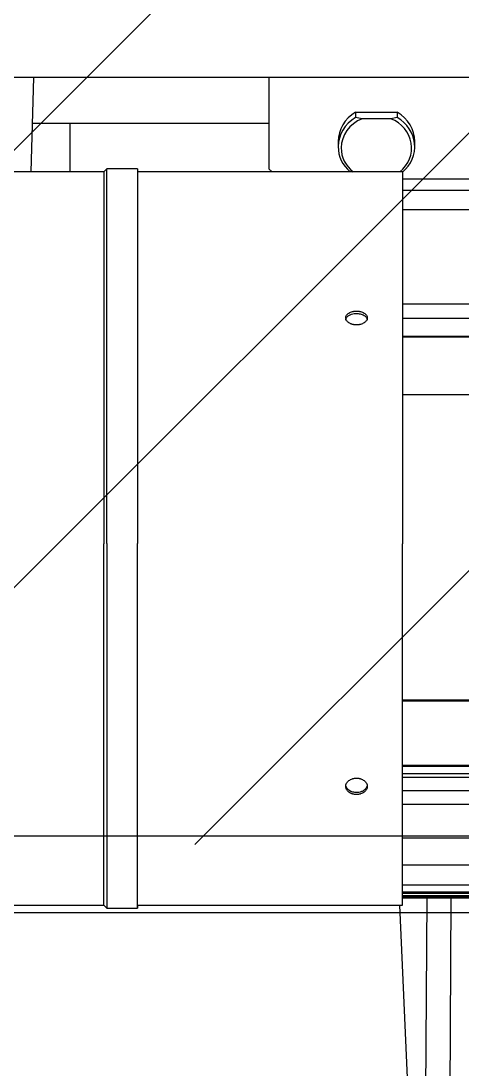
# Model space of a CAD drawing. Extents: x 220580 to 2027826, y -309201 to 71987.
# Drawn here: x 299242 to 299468, y -215669 to -215131 of the extents above; entities that cross this region are included whole.
import ezdxf

# ---------------------------------------------------------------- set-up
doc = ezdxf.new("R2010")
doc.units = 0
for name, color, linetype in [('A-HATCH-1', 252, 'Continuous'), ('A-LIN-V', 9, 'Continuous'), ('EWHS5T6M-1', 7, 'Continuous'), ('EWHS5T6M-3', 7, 'Continuous'), ('FHSGH10105-主梁-06', 7, 'Continuous'), ('零件1^葫芦小车', 7, 'Continuous')]:
    doc.layers.add(name, color=color, linetype=linetype)

# ---------------------------------------------------------------- blocks, each defined once
blk = doc.blocks.new('b234swerwr')
at = {"layer": 'A-HATCH-1'}
h = blk.add_hatch(dxfattribs=at)
h.set_pattern_fill('ANSI31', color=4, scale=100)
h.set_pattern_definition([(45, (174105, -2000), (-112.253202, 112.253202), [])])
h.paths.add_polyline_path([(-1570355.4, 576982.49), (-1562570.65, 576982.49), (-1562570.65, 576107.49), (-1570355.4, 576107.49)])
at = {"color": 4}
blk.add_line((-1568751.8, 576076.31), (-1568751.8, 576074.74), dxfattribs=at)
at = {"layer": 'EWHS5T6M-1', "color": 4, "linetype": 'Continuous'}
blk.add_line((-1568786.37, 576452.63), (-1568786.37, 576477.49), dxfattribs=at)
at = {"layer": 'EWHS5T6M-3', "color": 4, "linetype": 'Continuous'}
for p, q in [((-1568211.23, 576501.06), (-1569125.8, 576501.06)), ((-1568684.23, 576454), (-1568684.23, 576501.06)), ((-1568639.89, 576483.19), (-1568639.89, 576480.54)), ((-1568639.89, 576483.19), (-1568618.57, 576483.19)), ((-1568618.57, 576483.19), (-1568618.57, 576480.54)), ((-1568636.6, 576479.87), (-1568639.89, 576480.54)), ((-1568621.86, 576479.87), (-1568636.6, 576479.87)), ((-1568618.57, 576480.54), (-1568621.86, 576479.87)), ((-1568648.87, 576468.24), (-1568648.87, 576465.58)), ((-1568609.59, 576465.58), (-1568609.59, 576468.24)), ((-1568769.09, 576452.63), (-1568847.34, 576452.63)), ((-1568767.52, 576454.2), (-1568769.09, 576452.63)), ((-1568769.09, 576452.63), (-1568769.09, 576261.84)), ((-1568767.52, 576261.98), (-1568767.52, 576454.2)), ((-1568751.8, 576454.2), (-1568767.52, 576454.2)), ((-1568751.8, 576454.2), (-1568751.8, 576261.98)), ((-1568615.87, 576452.63), (-1568751.8, 576452.63)), ((-1568684.23, 576454), (-1568682.72, 576452.63)), ((-1568615.87, 576452.63), (-1568615.87, 576261.84)), ((-1568317.3, 576448.91), (-1568615.87, 576448.91)), ((-1568317.3, 576443.01), (-1568615.87, 576443.01)), ((-1568317.3, 576433.19), (-1568615.87, 576433.19)), ((-1568317.3, 576384.69), (-1568615.87, 576384.69)), ((-1568317.3, 576377.44), (-1568615.87, 576377.44)), ((-1568615.87, 576368.25), (-1568317.3, 576368.25)), ((-1568317.3, 576367.84), (-1568615.87, 576367.84)), ((-1568615.87, 576338.31), (-1568498.8, 576338.31)), ((-1568769.09, 576076.31), (-1568769.09, 576261.84)), ((-1568767.52, 576261.98), (-1568767.52, 576074.74)), ((-1568751.8, 576074.74), (-1568751.8, 576261.98)), ((-1568615.87, 576076.31), (-1568615.87, 576261.84)), ((-1568615.87, 576181.76), (-1568497.11, 576181.76)), ((-1568615.87, 576181.22), (-1568496.75, 576181.22)), ((-1568615.87, 576148.24), (-1568317.3, 576148.24)), ((-1568615.87, 576147.63), (-1568317.3, 576147.63)), ((-1568317.3, 576143.76), (-1568615.87, 576143.76)), ((-1568317.3, 576141.78), (-1568615.87, 576141.78)), ((-1568317.3, 576135.05), (-1568615.87, 576135.05)), ((-1568615.87, 576128.16), (-1568317.3, 576128.16)), ((-1568615.87, 576110.96), (-1568317.3, 576110.96)), ((-1568615.87, 576097.07), (-1568317.3, 576097.07)), ((-1568615.87, 576086.83), (-1568317.3, 576086.83)), ((-1568615.87, 576083.21), (-1568317.3, 576083.21)), ((-1568615.87, 576082.55), (-1568317.3, 576082.55)), ((-1568615.87, 576081.39), (-1568317.3, 576081.39)), ((-1568615.87, 576080.74), (-1568317.3, 576080.74)), ((-1568615.87, 576080.03), (-1568317.3, 576080.03)), ((-1568615.87, 576076.31), (-1568615.87, 576080.03)), ((-1568615.87, 576080.03), (-1568317.3, 576080.03)), ((-1568847.34, 576076.31), (-1568769.09, 576076.31)), ((-1568847.34, 576076.31), (-1568769.09, 576076.31)), ((-1568769.09, 576076.31), (-1568767.52, 576074.74)), ((-1568769.09, 576076.31), (-1568767.52, 576074.74)), ((-1568767.52, 576074.74), (-1568751.8, 576074.74)), ((-1568767.52, 576074.74), (-1568751.8, 576074.74)), ((-1568751.8, 576076.31), (-1568615.87, 576076.31)), ((-1568751.8, 576076.31), (-1568615.87, 576076.31))]:
    blk.add_line(p, q, dxfattribs=at)
for centre, major_axis, start_param, end_param in [((-1568629.23, 576468.24), (-19.64, 0), 5.285902, 6.283185), ((-1568629.23, 576468.24), (-19.64, 0), 3.141593, 4.138876), ((-1568629.23, 576465.58), (19.64, 0), 2.144309, 3.141593), ((-1568629.23, 576464.92), (18.07, 0), 1.990908, 3.141593), ((-1568629.23, 576464.92), (-18.07, 0), 2.292842, 4.292278), ((-1568629.23, 576465.58), (-19.64, 0), 2.318559, 4.138876), ((-1568629.23, 576465.58), (-19.64, 0), 0, 0.814997), ((-1568629.23, 576464.92), (-18.07, 0), 0, 0.84875)]:
    blk.add_ellipse(centre, major_axis=major_axis, ratio=0.906308, start_param=start_param, end_param=end_param, dxfattribs=at)
for points, knots in [([(-1568639.45, 576374.1), (-1568639.54, 576374.1), (-1568639.72, 576374.1), (-1568639.98, 576374.11), (-1568640.25, 576374.14), (-1568640.61, 576374.18), (-1568641.05, 576374.25), (-1568641.55, 576374.37), (-1568642.04, 576374.53), (-1568642.66, 576374.77), (-1568643.36, 576375.15), (-1568644.05, 576375.7), (-1568644.56, 576376.33), (-1568644.87, 576377.01), (-1568644.98, 576377.7), (-1568644.88, 576378.39), (-1568644.56, 576379.05), (-1568644.05, 576379.66), (-1568643.36, 576380.18), (-1568642.52, 576380.61), (-1568641.72, 576380.88), (-1568641.05, 576381.03), (-1568640.52, 576381.11), (-1568639.99, 576381.16), (-1568639.63, 576381.17), (-1568639.45, 576381.17)], [0, 0, 0, 0, 0.015617, 0.031217, 0.046838, 0.062519, 0.093859, 0.125183, 0.156348, 0.187563, 0.250185, 0.312521, 0.375062, 0.437522, 0.499933, 0.562494, 0.624855, 0.687415, 0.749875, 0.812345, 0.87492, 0.906097, 0.937303, 0.968653, 1, 1, 1, 1]), ([(-1568639.45, 576381.17), (-1568639.34, 576381.17), (-1568639.14, 576381.17), (-1568638.83, 576381.15), (-1568638.52, 576381.12), (-1568638.22, 576381.09), (-1568637.93, 576381.04), (-1568637.63, 576380.98), (-1568637.1, 576380.86), (-1568636.37, 576380.61), (-1568635.53, 576380.18), (-1568634.84, 576379.66), (-1568634.33, 576379.06), (-1568634.02, 576378.4), (-1568633.91, 576377.71), (-1568634.01, 576377.01), (-1568634.33, 576376.33), (-1568634.84, 576375.71), (-1568635.53, 576375.15), (-1568636.36, 576374.7), (-1568637.16, 576374.41), (-1568637.84, 576374.25), (-1568638.37, 576374.16), (-1568638.9, 576374.11), (-1568639.26, 576374.1), (-1568639.45, 576374.1)], [0, 0, 0, 0, 0.017969, 0.035808, 0.053574, 0.071324, 0.089115, 0.107004, 0.125048, 0.18751, 0.2499, 0.312443, 0.374783, 0.437331, 0.499754, 0.56222, 0.624775, 0.687117, 0.749694, 0.81201, 0.874549, 0.905951, 0.937122, 0.96837, 1, 1, 1, 1]), ([(-1568644.95, 576376.5), (-1568644.95, 576376.9), (-1568644.7, 576377.81), (-1568643.6, 576378.91), (-1568642.08, 576379.6), (-1568640.71, 576379.92), (-1568639.84, 576379.95), (-1568639.45, 576379.96)], [0.500163, 0.500163, 0.500163, 0.500163, 0.6080037, 0.7495025, 0.8480688, 0.931583, 1, 1, 1, 1]), ([(-1568639.45, 576379.96), (-1568639.16, 576379.96), (-1568638.54, 576379.94), (-1568637.56, 576379.78), (-1568636.51, 576379.47), (-1568635.22, 576378.84), (-1568634.19, 576377.81), (-1568633.95, 576376.9), (-1568633.95, 576376.5), (-1568633.95, 576376.5)], [0, 0, 0, 0, 0.0498308, 0.1081871, 0.1750598, 0.2504376, 0.3920247, 0.4999332, 0.5001595, 0.5001595, 0.5001595, 0.5001595]), ([(-1568639.45, 576133.12), (-1568639.54, 576133.12), (-1568639.72, 576133.12), (-1568639.98, 576133.14), (-1568640.25, 576133.16), (-1568640.61, 576133.21), (-1568641.05, 576133.29), (-1568641.55, 576133.42), (-1568642.04, 576133.6), (-1568642.66, 576133.87), (-1568643.36, 576134.3), (-1568644.05, 576134.94), (-1568644.56, 576135.66), (-1568644.87, 576136.45), (-1568644.98, 576137.27), (-1568644.88, 576138.1), (-1568644.56, 576138.9), (-1568644.05, 576139.65), (-1568643.36, 576140.3), (-1568642.52, 576140.84), (-1568641.72, 576141.17), (-1568641.05, 576141.37), (-1568640.52, 576141.47), (-1568639.99, 576141.53), (-1568639.63, 576141.54), (-1568639.45, 576141.54)], [0, 0, 0, 0, 0.015617, 0.031217, 0.046838, 0.062519, 0.093859, 0.125183, 0.156348, 0.187563, 0.250185, 0.312521, 0.375062, 0.437522, 0.499933, 0.562494, 0.624855, 0.687415, 0.749875, 0.812345, 0.87492, 0.906097, 0.937303, 0.968653, 1, 1, 1, 1]), ([(-1568639.45, 576134.13), (-1568639.73, 576134.14), (-1568640.35, 576134.16), (-1568641.33, 576134.35), (-1568642.38, 576134.72), (-1568643.67, 576135.48), (-1568644.7, 576136.72), (-1568644.95, 576137.81), (-1568644.95, 576138.28), (-1568644.95, 576138.28)], [0, 0, 0, 0, 0.0496998, 0.1080452, 0.1750266, 0.2506324, 0.3922836, 0.5000874, 0.500163, 0.500163, 0.500163, 0.500163]), ([(-1568639.45, 576141.54), (-1568639.34, 576141.54), (-1568639.14, 576141.54), (-1568638.83, 576141.52), (-1568638.52, 576141.49), (-1568638.22, 576141.44), (-1568637.93, 576141.38), (-1568637.63, 576141.31), (-1568637.1, 576141.15), (-1568636.37, 576140.84), (-1568635.53, 576140.3), (-1568634.84, 576139.65), (-1568634.33, 576138.91), (-1568634.02, 576138.11), (-1568633.91, 576137.28), (-1568634.01, 576136.45), (-1568634.33, 576135.66), (-1568634.84, 576134.94), (-1568635.53, 576134.31), (-1568636.36, 576133.79), (-1568637.16, 576133.47), (-1568637.84, 576133.29), (-1568638.37, 576133.19), (-1568638.9, 576133.13), (-1568639.26, 576133.12), (-1568639.45, 576133.12)], [0, 0, 0, 0, 0.017969, 0.035808, 0.053574, 0.071324, 0.089115, 0.107004, 0.125048, 0.18751, 0.2499, 0.312443, 0.374783, 0.437331, 0.499754, 0.56222, 0.624775, 0.687117, 0.749694, 0.81201, 0.874549, 0.905951, 0.937122, 0.96837, 1, 1, 1, 1]), ([(-1568633.95, 576138.28), (-1568633.95, 576137.81), (-1568634.19, 576136.72), (-1568635.29, 576135.4), (-1568636.81, 576134.57), (-1568638.18, 576134.19), (-1568639.05, 576134.15), (-1568639.45, 576134.13)], [0.5001595, 0.5001595, 0.5001595, 0.5001595, 0.6077712, 0.7492495, 0.8479785, 0.9315772, 1, 1, 1, 1])]:
    blk.add_open_spline(points, degree=3, knots=knots, dxfattribs=at)
at = {"layer": 'FHSGH10105-主梁-06', "color": 4, "linetype": 'Continuous'}
for p, q in [((-1568684.23, 576477.49), (-1568805.53, 576477.49)), ((-1562824.44, 576111.78), (-1570355.4, 576111.78)), ((-1562831.11, 576072.49), (-1570355.4, 576072.49))]:
    blk.add_line(p, q, dxfattribs=at)
at = {"layer": '零件1^葫芦小车', "color": 4, "linetype": 'Continuous'}
for p, q in [((-1568806.26, 576452.63), (-1568804.84, 576501.06)), ((-1568603.46, 576080.03), (-1568605.26, 575747.68)), ((-1568592.54, 575756.21), (-1568590.83, 576080.03)), ((-1568594.64, 575573.36), (-1568617.22, 576076.31))]:
    blk.add_line(p, q, dxfattribs=at)

msp = doc.modelspace()

# ---------------------------------------------------------------- block references
at = {"layer": 'A-LIN-V'}
msp.add_blockref('b234swerwr', (1868053.59, -791661.46), dxfattribs=at)

doc.saveas('drawing.dxf')
